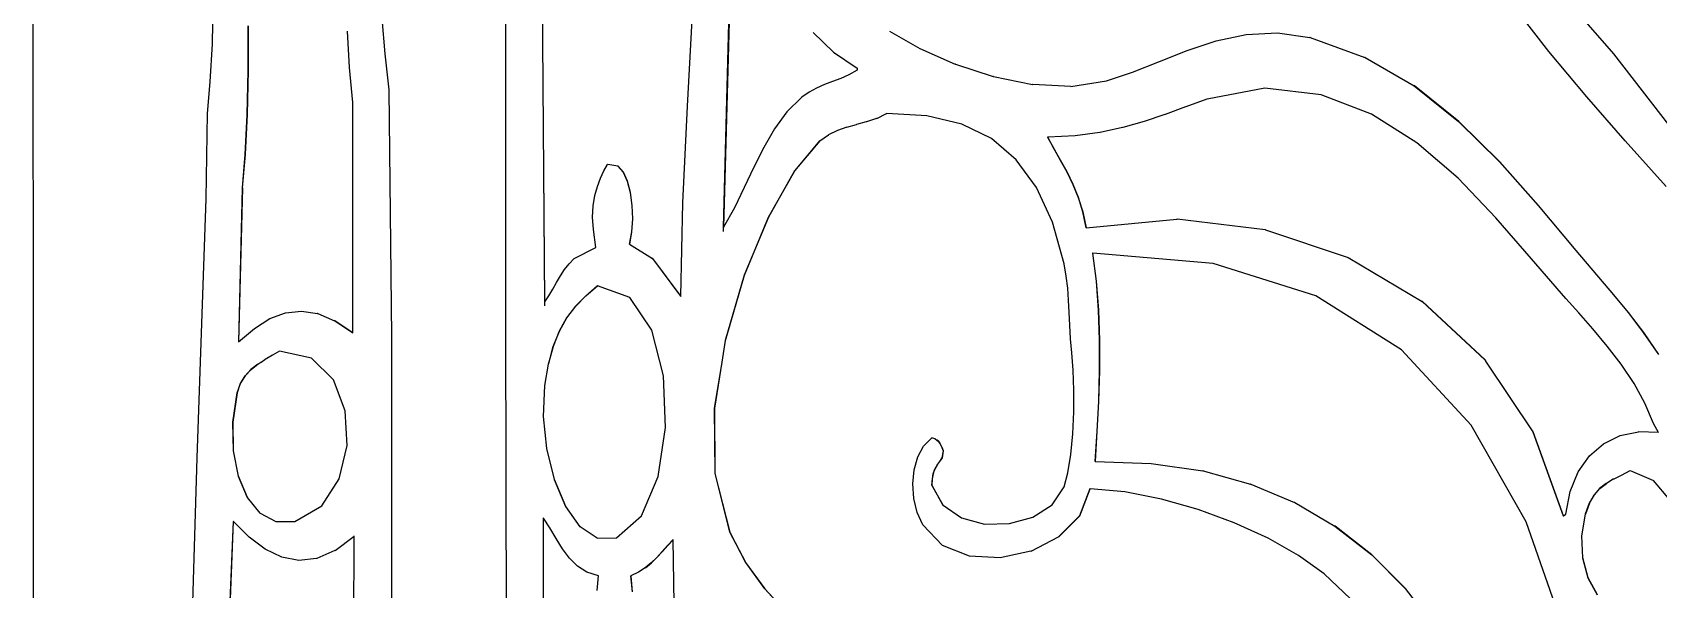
# Model space of a CAD drawing. Header units: inches. Extents: x -343 to 13887, y -13069 to -746.
# Drawn here: x 3665.61 to 3684.22, y -9105.71 to -9099.34 of the extents above; entities that cross this region are included whole.
import ezdxf

# ---------------------------------------------------------------- set-up
doc = ezdxf.new("R2010")
doc.units = ezdxf.units.IN
doc.header["$LTSCALE"] = 17
doc.header["$MEASUREMENT"] = 0

msp = doc.modelspace()

# ---------------------------------------------------------------- linework, layer by layer
for p, q in [((3665.61, -9089.413), (3665.617, -9103.113)), ((3665.62, -9103.113), (3665.612, -9089.413)), ((3671.411, -9094.173), (3671.47, -9102.427)), ((3671.473, -9102.423), (3671.414, -9094.173)), ((3673.518, -9101.574), (3673.62, -9097.843)), ((3673.623, -9097.848), (3673.521, -9101.569)), ((3671.029, -9102.696), (3671.029, -9098.652)), ((3667.669, -9099.473), (3667.679, -9099.005)), ((3673.107, -9100.184), (3673.169, -9099.057)), ((3682.969, -9099.558), (3682.546, -9099.013)), ((3668.077, -9099.268), (3668.077, -9099.779)), ((3668.08, -9099.779), (3668.08, -9099.268)), ((3669.24, -9099.744), (3669.217, -9099.329)), ((3669.608, -9099.181), (3669.643, -9099.588)), ((3669.646, -9099.588), (3669.611, -9099.181)), ((3675.418, -9099.328), (3675.766, -9099.525)), ((3683.366, -9099.193), (3683.707, -9099.585)), ((3683.71, -9099.585), (3683.369, -9099.193)), ((3667.645, -9099.908), (3667.669, -9099.473)), ((3674.545, -9099.341), (3674.78, -9099.569)), ((3675.769, -9099.525), (3675.766, -9099.525)), ((3675.769, -9099.525), (3676.171, -9099.703)), ((3678.828, -9099.548), (3679.159, -9099.439)), ((3679.159, -9099.439), (3679.502, -9099.365)), ((3679.502, -9099.365), (3679.86, -9099.345)), ((3679.863, -9099.345), (3679.86, -9099.345)), ((3679.863, -9099.345), (3680.232, -9099.399)), ((3680.235, -9099.399), (3680.232, -9099.399)), ((3680.235, -9099.399), (3680.863, -9099.627)), ((3669.643, -9099.588), (3669.689, -9100)), ((3669.646, -9099.588), (3669.643, -9099.588)), ((3669.691, -9100), (3669.646, -9099.588)), ((3674.78, -9099.569), (3675.049, -9099.751)), ((3676.174, -9099.703), (3676.171, -9099.703)), ((3676.174, -9099.703), (3676.607, -9099.846)), ((3678.202, -9099.796), (3678.51, -9099.673)), ((3678.51, -9099.673), (3678.828, -9099.548)), ((3680.866, -9099.627), (3680.863, -9099.627)), ((3680.866, -9099.627), (3681.426, -9099.954)), ((3683.403, -9100.08), (3682.969, -9099.558)), ((3683.707, -9099.585), (3684.576, -9100.705)), ((3683.71, -9099.585), (3683.707, -9099.585)), ((3684.579, -9100.705), (3683.71, -9099.585)), ((3668.077, -9099.779), (3668.065, -9100.279)), ((3668.068, -9100.279), (3668.08, -9099.779)), ((3668.08, -9099.779), (3668.077, -9099.779)), ((3669.276, -9100.145), (3669.24, -9099.744)), ((3674.862, -9099.868), (3674.769, -9099.904)), ((3674.956, -9099.826), (3674.862, -9099.868)), ((3675.049, -9099.772), (3674.956, -9099.826)), ((3675.049, -9099.751), (3675.049, -9099.772)), ((3676.61, -9099.846), (3676.607, -9099.846)), ((3676.61, -9099.846), (3677.056, -9099.936)), ((3677.495, -9099.959), (3677.905, -9099.897)), ((3677.905, -9099.897), (3678.202, -9099.796)), ((3667.612, -9100.27), (3667.645, -9099.908)), ((3669.689, -9100), (3669.718, -9102.821)), ((3669.691, -9100), (3669.689, -9100)), ((3669.721, -9102.821), (3669.691, -9100)), ((3674.415, -9100.083), (3674.246, -9100.252)), ((3674.499, -9100.024), (3674.415, -9100.083)), ((3674.586, -9099.978), (3674.499, -9100.024)), ((3674.676, -9099.939), (3674.586, -9099.978)), ((3674.769, -9099.904), (3674.676, -9099.939)), ((3677.059, -9099.936), (3677.056, -9099.936)), ((3677.495, -9099.959), (3677.059, -9099.936)), ((3679.717, -9099.98), (3679.057, -9100.104)), ((3680.361, -9100.057), (3679.717, -9099.98)), ((3680.938, -9100.275), (3680.361, -9100.057)), ((3681.426, -9099.954), (3681.935, -9100.36)), ((3681.429, -9099.954), (3681.426, -9099.954)), ((3681.938, -9100.36), (3681.429, -9099.954)), ((3683.84, -9100.581), (3683.403, -9100.08)), ((3667.597, -9101.245), (3667.612, -9100.27)), ((3669.276, -9102.777), (3669.276, -9100.145)), ((3673.055, -9101.29), (3673.107, -9100.184)), ((3674.246, -9100.252), (3674.104, -9100.446)), ((3675.273, -9100.325), (3675.387, -9100.27)), ((3675.387, -9100.27), (3675.39, -9100.27)), ((3675.848, -9100.295), (3675.39, -9100.27)), ((3678.808, -9100.192), (3678.574, -9100.279)), ((3678.811, -9100.192), (3678.808, -9100.192)), ((3679.054, -9100.104), (3678.811, -9100.192)), ((3679.057, -9100.104), (3679.054, -9100.104)), ((3668.065, -9100.279), (3668.042, -9100.737)), ((3668.045, -9100.737), (3668.068, -9100.279)), ((3668.068, -9100.279), (3668.065, -9100.279)), ((3674.104, -9100.446), (3673.98, -9100.659)), ((3674.93, -9100.427), (3674.825, -9100.463)), ((3674.933, -9100.427), (3674.93, -9100.427)), ((3674.933, -9100.427), (3675.041, -9100.397)), ((3675.043, -9100.397), (3675.041, -9100.397)), ((3675.154, -9100.365), (3675.043, -9100.397)), ((3675.157, -9100.365), (3675.154, -9100.365)), ((3675.27, -9100.325), (3675.157, -9100.365)), ((3675.273, -9100.325), (3675.27, -9100.325)), ((3676.247, -9100.39), (3675.848, -9100.295)), ((3676.587, -9100.557), (3676.247, -9100.39)), ((3678.089, -9100.431), (3677.831, -9100.488)), ((3678.092, -9100.431), (3678.089, -9100.431)), ((3678.334, -9100.36), (3678.092, -9100.431)), ((3678.337, -9100.36), (3678.334, -9100.36)), ((3678.571, -9100.279), (3678.337, -9100.36)), ((3678.574, -9100.279), (3678.571, -9100.279)), ((3681.456, -9100.603), (3680.938, -9100.275)), ((3681.935, -9100.36), (3682.404, -9100.824)), ((3681.938, -9100.36), (3681.935, -9100.36)), ((3682.407, -9100.824), (3681.938, -9100.36)), ((3674.622, -9100.581), (3674.333, -9100.924)), ((3674.336, -9100.924), (3674.624, -9100.581)), ((3674.624, -9100.581), (3674.622, -9100.581)), ((3674.624, -9100.581), (3674.72, -9100.512)), ((3674.722, -9100.512), (3674.72, -9100.512)), ((3674.823, -9100.463), (3674.722, -9100.512)), ((3674.825, -9100.463), (3674.823, -9100.463)), ((3676.871, -9100.798), (3676.587, -9100.557)), ((3677.228, -9100.539), (3677.3, -9100.671)), ((3677.231, -9100.539), (3677.228, -9100.539)), ((3677.544, -9100.525), (3677.231, -9100.539)), ((3677.303, -9100.671), (3677.231, -9100.539)), ((3677.547, -9100.525), (3677.544, -9100.525)), ((3677.829, -9100.488), (3677.547, -9100.525)), ((3677.831, -9100.488), (3677.829, -9100.488)), ((3681.928, -9101.009), (3681.456, -9100.603)), ((3684.31, -9101.103), (3683.84, -9100.581)), ((3668.042, -9100.737), (3668.01, -9101.12)), ((3668.013, -9101.12), (3668.045, -9100.737)), ((3668.045, -9100.737), (3668.042, -9100.737)), ((3673.98, -9100.659), (3673.868, -9100.885)), ((3677.102, -9101.116), (3676.871, -9100.798)), ((3677.3, -9100.671), (3677.375, -9100.803)), ((3677.303, -9100.671), (3677.3, -9100.671)), ((3677.378, -9100.803), (3677.303, -9100.671)), ((3677.375, -9100.803), (3677.449, -9100.938)), ((3677.378, -9100.803), (3677.375, -9100.803)), ((3677.452, -9100.938), (3677.378, -9100.803)), ((3682.404, -9100.824), (3682.846, -9101.323)), ((3682.407, -9100.824), (3682.404, -9100.824)), ((3682.849, -9101.323), (3682.407, -9100.824)), ((3672.076, -9101.104), (3672.112, -9101.011)), ((3672.112, -9101.011), (3672.151, -9100.926)), ((3672.151, -9100.926), (3672.192, -9100.851)), ((3672.195, -9100.851), (3672.192, -9100.851)), ((3672.31, -9100.871), (3672.195, -9100.851)), ((3672.313, -9100.871), (3672.31, -9100.871)), ((3672.31, -9100.871), (3672.37, -9100.939)), ((3672.373, -9100.939), (3672.313, -9100.871)), ((3672.373, -9100.939), (3672.37, -9100.939)), ((3672.37, -9100.939), (3672.418, -9101.043)), ((3672.421, -9101.043), (3672.373, -9100.939)), ((3673.868, -9100.885), (3673.758, -9101.117)), ((3674.333, -9100.924), (3674.033, -9101.455)), ((3674.036, -9101.455), (3674.336, -9100.924)), ((3674.336, -9100.924), (3674.333, -9100.924)), ((3677.449, -9100.938), (3677.519, -9101.08)), ((3677.452, -9100.938), (3677.449, -9100.938)), ((3677.522, -9101.08), (3677.452, -9100.938)), ((3682.362, -9101.463), (3681.928, -9101.009)), ((3668.01, -9101.12), (3667.966, -9102.883)), ((3668.013, -9101.12), (3667.969, -9102.88)), ((3668.013, -9101.12), (3668.01, -9101.12)), ((3672.047, -9101.209), (3672.076, -9101.104)), ((3672.421, -9101.043), (3672.418, -9101.043)), ((3672.418, -9101.043), (3672.452, -9101.174)), ((3672.455, -9101.174), (3672.421, -9101.043)), ((3672.455, -9101.174), (3672.452, -9101.174)), ((3672.452, -9101.174), (3672.472, -9101.32)), ((3672.475, -9101.32), (3672.455, -9101.174)), ((3673.758, -9101.117), (3673.644, -9101.35)), ((3677.284, -9101.513), (3677.102, -9101.116)), ((3677.519, -9101.08), (3677.581, -9101.232)), ((3677.522, -9101.08), (3677.519, -9101.08)), ((3677.584, -9101.232), (3677.522, -9101.08)), ((3667.494, -9104.21), (3667.597, -9101.245)), ((3672.021, -9101.454), (3672.028, -9101.325)), ((3672.028, -9101.325), (3672.047, -9101.209)), ((3672.475, -9101.32), (3672.472, -9101.32)), ((3672.472, -9101.32), (3672.477, -9101.474)), ((3672.48, -9101.474), (3672.475, -9101.32)), ((3673.031, -9102.361), (3673.055, -9101.29)), ((3673.644, -9101.35), (3673.521, -9101.569)), ((3677.581, -9101.232), (3677.633, -9101.396)), ((3677.584, -9101.232), (3677.581, -9101.232)), ((3677.635, -9101.396), (3677.584, -9101.232)), ((3682.846, -9101.323), (3683.276, -9101.837)), ((3682.849, -9101.323), (3682.846, -9101.323)), ((3683.279, -9101.837), (3682.849, -9101.323)), ((3672.03, -9101.597), (3672.021, -9101.454)), ((3672.477, -9101.474), (3672.467, -9101.625)), ((3672.47, -9101.625), (3672.48, -9101.474)), ((3672.48, -9101.474), (3672.477, -9101.474)), ((3673.521, -9101.569), (3673.518, -9101.574)), ((3674.033, -9101.455), (3673.757, -9102.12)), ((3673.76, -9102.12), (3674.036, -9101.455)), ((3674.036, -9101.455), (3674.033, -9101.455)), ((3677.419, -9101.991), (3677.284, -9101.513)), ((3677.633, -9101.396), (3677.67, -9101.576)), ((3677.635, -9101.396), (3677.633, -9101.396)), ((3677.673, -9101.576), (3677.635, -9101.396)), ((3677.673, -9101.576), (3678.71, -9101.48)), ((3678.713, -9101.48), (3678.71, -9101.48)), ((3678.71, -9101.48), (3678.711, -9101.481)), ((3678.713, -9101.48), (3678.711, -9101.481)), ((3679.721, -9101.599), (3678.713, -9101.48)), ((3682.77, -9101.932), (3682.362, -9101.463)), ((3672.059, -9101.804), (3672.03, -9101.597)), ((3672.467, -9101.625), (3672.442, -9101.763)), ((3672.445, -9101.763), (3672.47, -9101.625)), ((3672.47, -9101.625), (3672.467, -9101.625)), ((3673.518, -9101.574), (3673.517, -9101.576)), ((3673.517, -9101.576), (3673.517, -9101.618)), ((3673.518, -9101.576), (3673.517, -9101.576)), ((3677.67, -9101.576), (3677.673, -9101.576)), ((3679.724, -9101.599), (3679.721, -9101.599)), ((3679.724, -9101.599), (3680.669, -9101.917)), ((3671.751, -9101.988), (3671.809, -9101.929)), ((3671.809, -9101.929), (3672.059, -9101.804)), ((3672.445, -9101.763), (3672.442, -9101.763)), ((3672.445, -9101.763), (3672.707, -9101.929)), ((3672.71, -9101.929), (3672.707, -9101.929)), ((3672.707, -9101.929), (3673.031, -9102.364)), ((3673.031, -9102.361), (3672.71, -9101.929)), ((3677.743, -9101.867), (3677.786, -9102.186)), ((3677.746, -9101.867), (3677.743, -9101.867)), ((3677.788, -9102.186), (3677.746, -9101.867)), ((3679.126, -9101.987), (3677.746, -9101.867)), ((3680.671, -9101.917), (3680.669, -9101.917)), ((3680.671, -9101.917), (3681.518, -9102.419)), ((3683.162, -9102.385), (3682.77, -9101.932)), ((3683.276, -9101.837), (3683.707, -9102.344)), ((3683.279, -9101.837), (3683.276, -9101.837)), ((3683.71, -9102.344), (3683.279, -9101.837)), ((3671.608, -9102.203), (3671.652, -9102.127)), ((3671.652, -9102.127), (3671.699, -9102.055)), ((3671.699, -9102.055), (3671.751, -9101.988)), ((3673.757, -9102.12), (3673.539, -9102.866)), ((3673.542, -9102.866), (3673.76, -9102.12)), ((3673.76, -9102.12), (3673.757, -9102.12)), ((3677.444, -9102.129), (3677.419, -9101.991)), ((3677.46, -9102.266), (3677.444, -9102.129)), ((3680.301, -9102.356), (3679.126, -9101.987)), ((3671.519, -9102.355), (3671.564, -9102.28)), ((3671.564, -9102.28), (3671.608, -9102.203)), ((3672.074, -9102.24), (3671.942, -9102.355)), ((3671.945, -9102.355), (3672.077, -9102.24)), ((3672.077, -9102.24), (3672.074, -9102.24)), ((3672.447, -9102.374), (3672.077, -9102.24)), ((3677.47, -9102.404), (3677.46, -9102.266)), ((3677.788, -9102.186), (3677.786, -9102.186)), ((3677.786, -9102.186), (3677.811, -9102.519)), ((3677.814, -9102.519), (3677.788, -9102.186)), ((3671.47, -9102.427), (3671.473, -9102.423)), ((3671.47, -9102.427), (3671.47, -9102.468)), ((3671.473, -9102.423), (3671.519, -9102.355)), ((3671.825, -9102.475), (3671.724, -9102.608)), ((3671.727, -9102.608), (3671.828, -9102.475)), ((3671.942, -9102.355), (3671.825, -9102.475)), ((3671.828, -9102.475), (3671.825, -9102.475)), ((3671.828, -9102.475), (3671.945, -9102.355)), ((3671.945, -9102.355), (3671.942, -9102.355)), ((3672.699, -9102.747), (3672.447, -9102.374)), ((3673.031, -9102.364), (3673.031, -9102.361)), ((3677.477, -9102.546), (3677.47, -9102.404)), ((3681.28, -9102.972), (3680.301, -9102.356)), ((3681.518, -9102.419), (3682.235, -9103.089)), ((3681.521, -9102.419), (3681.518, -9102.419)), ((3682.238, -9103.089), (3681.521, -9102.419)), ((3683.311, -9102.551), (3683.162, -9102.385)), ((3683.707, -9102.344), (3683.876, -9102.546)), ((3683.71, -9102.344), (3683.707, -9102.344)), ((3683.879, -9102.546), (3683.71, -9102.344)), ((3668.149, -9102.728), (3668.328, -9102.616)), ((3668.328, -9102.616), (3668.506, -9102.549)), ((3668.506, -9102.549), (3668.687, -9102.529)), ((3668.69, -9102.529), (3668.687, -9102.529)), ((3668.69, -9102.529), (3668.688, -9102.529)), ((3668.69, -9102.529), (3668.873, -9102.559)), ((3668.876, -9102.559), (3668.873, -9102.559)), ((3668.876, -9102.559), (3669.068, -9102.641)), ((3669.071, -9102.641), (3669.068, -9102.641)), ((3669.276, -9102.777), (3669.071, -9102.641)), ((3669.071, -9102.641), (3669.276, -9102.779)), ((3671.724, -9102.608), (3671.639, -9102.759)), ((3671.641, -9102.759), (3671.727, -9102.608)), ((3671.727, -9102.608), (3671.724, -9102.608)), ((3677.483, -9102.692), (3677.477, -9102.546)), ((3677.814, -9102.519), (3677.811, -9102.519)), ((3677.811, -9102.519), (3677.822, -9102.862)), ((3677.825, -9102.862), (3677.814, -9102.519)), ((3683.472, -9102.733), (3683.311, -9102.551)), ((3683.876, -9102.546), (3684.051, -9102.775)), ((3683.879, -9102.546), (3683.876, -9102.546)), ((3684.053, -9102.775), (3683.879, -9102.546)), ((3667.969, -9102.88), (3668.149, -9102.728)), ((3669.276, -9102.779), (3669.276, -9102.777)), ((3669.721, -9102.821), (3669.718, -9102.821)), ((3669.718, -9102.821), (3669.718, -9103.113)), ((3669.721, -9103.113), (3669.721, -9102.821)), ((3671.043, -9109.996), (3671.029, -9102.696)), ((3671.639, -9102.759), (3671.568, -9102.934)), ((3671.571, -9102.934), (3671.641, -9102.759)), ((3671.641, -9102.759), (3671.639, -9102.759)), ((3672.833, -9103.272), (3672.699, -9102.747)), ((3673.539, -9102.866), (3673.5, -9103.113)), ((3673.503, -9103.113), (3673.542, -9102.866)), ((3673.542, -9102.866), (3673.539, -9102.866)), ((3677.493, -9102.846), (3677.483, -9102.692)), ((3677.508, -9103.007), (3677.493, -9102.846)), ((3677.825, -9102.862), (3677.822, -9102.862)), ((3677.822, -9102.862), (3677.822, -9103.113)), ((3677.825, -9103.113), (3677.825, -9102.862)), ((3683.636, -9102.93), (3683.472, -9102.733)), ((3684.051, -9102.775), (3684.223, -9103.025)), ((3684.053, -9102.775), (3684.051, -9102.775)), ((3684.226, -9103.025), (3684.053, -9102.775)), ((3667.966, -9102.883), (3667.969, -9102.88)), ((3668.355, -9103.035), (3668.273, -9103.084)), ((3668.358, -9103.035), (3668.355, -9103.035)), ((3668.437, -9102.987), (3668.358, -9103.035)), ((3668.804, -9103.07), (3668.437, -9102.987)), ((3671.568, -9102.934), (3671.519, -9103.113)), ((3671.522, -9103.113), (3671.571, -9102.934)), ((3671.571, -9102.934), (3671.568, -9102.934)), ((3677.524, -9103.205), (3677.508, -9103.007)), ((3682.078, -9103.834), (3681.28, -9102.972)), ((3683.796, -9103.139), (3683.636, -9102.93)), ((3665.617, -9103.113), (3665.62, -9103.113)), ((3665.617, -9103.113), (3665.624, -9114.766)), ((3665.627, -9114.755), (3665.62, -9103.113)), ((3668.11, -9103.197), (3668.042, -9103.269)), ((3668.045, -9103.269), (3668.113, -9103.197)), ((3668.188, -9103.137), (3668.11, -9103.197)), ((3668.113, -9103.197), (3668.11, -9103.197)), ((3668.113, -9103.197), (3668.19, -9103.137)), ((3668.19, -9103.137), (3668.188, -9103.137)), ((3668.19, -9103.137), (3668.225, -9103.113)), ((3668.225, -9103.113), (3668.228, -9103.113)), ((3668.228, -9103.113), (3668.27, -9103.084)), ((3668.273, -9103.084), (3668.27, -9103.084)), ((3669.054, -9103.317), (3668.804, -9103.07)), ((3669.718, -9103.113), (3669.721, -9103.113)), ((3669.718, -9103.113), (3669.718, -9105.641)), ((3669.721, -9105.641), (3669.721, -9103.113)), ((3671.512, -9103.139), (3671.47, -9103.381)), ((3671.473, -9103.381), (3671.515, -9103.139)), ((3671.519, -9103.113), (3671.512, -9103.139)), ((3671.515, -9103.139), (3671.512, -9103.139)), ((3671.515, -9103.139), (3671.522, -9103.113)), ((3671.519, -9103.113), (3671.522, -9103.113)), ((3673.5, -9103.113), (3673.415, -9103.64)), ((3673.418, -9103.64), (3673.503, -9103.113)), ((3673.5, -9103.113), (3673.503, -9103.113)), ((3677.531, -9103.435), (3677.524, -9103.205)), ((3677.822, -9103.21), (3677.812, -9103.561)), ((3677.815, -9103.561), (3677.825, -9103.21)), ((3677.822, -9103.113), (3677.825, -9103.113)), ((3677.822, -9103.113), (3677.822, -9103.21)), ((3677.825, -9103.21), (3677.822, -9103.21)), ((3677.825, -9103.21), (3677.825, -9103.113)), ((3682.238, -9103.089), (3682.235, -9103.089)), ((3682.235, -9103.089), (3682.251, -9103.113)), ((3682.253, -9103.113), (3682.238, -9103.089)), ((3682.251, -9103.113), (3682.253, -9103.113)), ((3682.251, -9103.113), (3682.785, -9103.913)), ((3682.788, -9103.913), (3682.253, -9103.113)), ((3683.943, -9103.358), (3683.796, -9103.139)), ((3667.988, -9103.357), (3667.951, -9103.464)), ((3667.954, -9103.464), (3667.991, -9103.357)), ((3668.042, -9103.269), (3667.988, -9103.357)), ((3667.991, -9103.357), (3667.988, -9103.357)), ((3667.991, -9103.357), (3668.045, -9103.269)), ((3668.045, -9103.269), (3668.042, -9103.269)), ((3669.189, -9103.67), (3669.054, -9103.317)), ((3671.47, -9103.381), (3671.455, -9103.735)), ((3671.458, -9103.735), (3671.473, -9103.381)), ((3671.473, -9103.381), (3671.47, -9103.381)), ((3672.855, -9103.86), (3672.833, -9103.272)), ((3677.529, -9103.683), (3677.531, -9103.435)), ((3684.068, -9103.584), (3683.943, -9103.358)), ((3667.951, -9103.464), (3667.902, -9103.802)), ((3667.904, -9103.802), (3667.954, -9103.464)), ((3667.954, -9103.464), (3667.951, -9103.464)), ((3677.812, -9103.561), (3677.795, -9103.909)), ((3677.798, -9103.909), (3677.815, -9103.561)), ((3677.815, -9103.561), (3677.812, -9103.561)), ((3684.164, -9103.816), (3684.068, -9103.584)), ((3667.902, -9103.802), (3667.907, -9104.127)), ((3667.904, -9103.802), (3667.902, -9103.802)), ((3667.91, -9104.127), (3667.904, -9103.802)), ((3669.211, -9104.068), (3669.189, -9103.67)), ((3671.458, -9103.735), (3671.455, -9103.735)), ((3671.455, -9103.735), (3671.494, -9104.104)), ((3671.496, -9104.104), (3671.458, -9103.735)), ((3673.415, -9103.64), (3673.421, -9104.389)), ((3673.418, -9103.64), (3673.415, -9103.64)), ((3673.424, -9104.389), (3673.418, -9103.64)), ((3677.517, -9103.934), (3677.529, -9103.683)), ((3672.77, -9104.423), (3672.855, -9103.86)), ((3675.811, -9104.074), (3675.903, -9103.982)), ((3675.906, -9103.982), (3675.903, -9103.982)), ((3675.938, -9103.993), (3675.906, -9103.982)), ((3675.941, -9103.993), (3675.938, -9103.993)), ((3675.941, -9103.993), (3675.963, -9104.006)), ((3677.496, -9104.171), (3677.517, -9103.934)), ((3677.795, -9103.909), (3677.773, -9104.252)), ((3677.776, -9104.252), (3677.798, -9103.909)), ((3677.798, -9103.909), (3677.795, -9103.909)), ((3682.707, -9104.941), (3682.078, -9103.834)), ((3682.785, -9103.913), (3683.133, -9104.874)), ((3682.788, -9103.913), (3682.785, -9103.913)), ((3683.135, -9104.872), (3682.788, -9103.913)), ((3683.595, -9104.047), (3683.784, -9103.954)), ((3683.784, -9103.954), (3683.995, -9103.911)), ((3683.998, -9103.911), (3683.995, -9103.911)), ((3684.223, -9103.92), (3683.998, -9103.911)), ((3684.223, -9103.92), (3684.164, -9103.816)), ((3667.907, -9104.127), (3667.963, -9104.419)), ((3667.91, -9104.127), (3667.907, -9104.127)), ((3667.966, -9104.419), (3667.91, -9104.127)), ((3669.12, -9104.451), (3669.211, -9104.068)), ((3671.496, -9104.104), (3671.494, -9104.104)), ((3671.494, -9104.104), (3671.581, -9104.458)), ((3671.584, -9104.458), (3671.496, -9104.104)), ((3675.744, -9104.199), (3675.811, -9104.074)), ((3675.966, -9104.006), (3675.963, -9104.006)), ((3675.963, -9104.006), (3675.982, -9104.021)), ((3675.984, -9104.021), (3675.966, -9104.006)), ((3675.984, -9104.021), (3675.982, -9104.021)), ((3675.982, -9104.021), (3675.995, -9104.04)), ((3675.998, -9104.04), (3675.984, -9104.021)), ((3675.995, -9104.04), (3676.007, -9104.063)), ((3675.998, -9104.04), (3675.995, -9104.04)), ((3676.009, -9104.063), (3675.998, -9104.04)), ((3676.009, -9104.063), (3676.007, -9104.063)), ((3676.007, -9104.063), (3676.019, -9104.092)), ((3676.022, -9104.092), (3676.009, -9104.063)), ((3676.022, -9104.092), (3676.019, -9104.092)), ((3676.019, -9104.092), (3676.035, -9104.127)), ((3676.035, -9104.127), (3676.021, -9104.21)), ((3676.038, -9104.127), (3676.022, -9104.092)), ((3676.023, -9104.21), (3676.038, -9104.127)), ((3676.038, -9104.127), (3676.035, -9104.127)), ((3677.463, -9104.379), (3677.496, -9104.171)), ((3683.433, -9104.187), (3683.595, -9104.047)), ((3667.435, -9106.222), (3667.494, -9104.21)), ((3675.687, -9104.507), (3675.703, -9104.346)), ((3675.703, -9104.346), (3675.744, -9104.199)), ((3675.932, -9104.349), (3675.918, -9104.392)), ((3675.921, -9104.392), (3675.935, -9104.349)), ((3675.95, -9104.314), (3675.932, -9104.349)), ((3675.935, -9104.349), (3675.932, -9104.349)), ((3675.935, -9104.349), (3675.953, -9104.314)), ((3675.971, -9104.283), (3675.95, -9104.314)), ((3675.953, -9104.314), (3675.95, -9104.314)), ((3675.953, -9104.314), (3675.973, -9104.283)), ((3675.994, -9104.25), (3675.971, -9104.283)), ((3675.973, -9104.283), (3675.971, -9104.283)), ((3675.973, -9104.283), (3675.997, -9104.25)), ((3676.021, -9104.21), (3675.994, -9104.25)), ((3675.997, -9104.25), (3675.994, -9104.25)), ((3675.997, -9104.25), (3676.023, -9104.21)), ((3676.023, -9104.21), (3676.021, -9104.21)), ((3677.776, -9104.252), (3677.773, -9104.252)), ((3677.776, -9104.252), (3678.414, -9104.272)), ((3678.416, -9104.272), (3678.414, -9104.272)), ((3678.416, -9104.272), (3679.007, -9104.359)), ((3679.01, -9104.359), (3679.007, -9104.359)), ((3679.01, -9104.359), (3679.554, -9104.509)), ((3683.303, -9104.37), (3683.433, -9104.187)), ((3683.801, -9104.407), (3683.899, -9104.355)), ((3683.899, -9104.355), (3684.165, -9104.468)), ((3667.963, -9104.419), (3668.066, -9104.663)), ((3667.966, -9104.419), (3667.963, -9104.419)), ((3668.069, -9104.663), (3667.966, -9104.419)), ((3668.921, -9104.76), (3669.12, -9104.451)), ((3671.584, -9104.458), (3671.581, -9104.458)), ((3671.581, -9104.458), (3671.71, -9104.766)), ((3671.713, -9104.766), (3671.584, -9104.458)), ((3672.581, -9104.874), (3672.77, -9104.423)), ((3673.421, -9104.389), (3673.591, -9105.06)), ((3673.424, -9104.389), (3673.421, -9104.389)), ((3673.594, -9105.06), (3673.424, -9104.389)), ((3675.698, -9104.673), (3675.687, -9104.507)), ((3675.908, -9104.448), (3675.903, -9104.521)), ((3675.906, -9104.521), (3675.903, -9104.521)), ((3675.903, -9104.521), (3676.03, -9104.75)), ((3675.906, -9104.521), (3675.911, -9104.448)), ((3676.033, -9104.75), (3675.906, -9104.521)), ((3675.918, -9104.392), (3675.908, -9104.448)), ((3675.911, -9104.448), (3675.908, -9104.448)), ((3675.911, -9104.448), (3675.921, -9104.392)), ((3675.921, -9104.392), (3675.918, -9104.392)), ((3677.282, -9104.745), (3677.419, -9104.542)), ((3677.419, -9104.542), (3677.463, -9104.379)), ((3679.557, -9104.509), (3679.554, -9104.509)), ((3679.557, -9104.509), (3680.058, -9104.72)), ((3683.211, -9104.593), (3683.303, -9104.37)), ((3683.623, -9104.503), (3683.549, -9104.56)), ((3683.552, -9104.56), (3683.626, -9104.503)), ((3683.626, -9104.503), (3683.623, -9104.503)), ((3683.706, -9104.454), (3683.626, -9104.503)), ((3683.709, -9104.454), (3683.706, -9104.454)), ((3683.709, -9104.454), (3683.798, -9104.407)), ((3683.801, -9104.407), (3683.798, -9104.407)), ((3684.352, -9104.688), (3684.165, -9104.468)), ((3668.069, -9104.663), (3668.066, -9104.663)), ((3668.066, -9104.663), (3668.211, -9104.842)), ((3668.214, -9104.842), (3668.069, -9104.663)), ((3675.735, -9104.833), (3675.698, -9104.673)), ((3677.714, -9104.563), (3677.594, -9104.873)), ((3677.597, -9104.873), (3677.717, -9104.563)), ((3677.717, -9104.563), (3677.714, -9104.563)), ((3678.114, -9104.599), (3677.717, -9104.563)), ((3678.532, -9104.681), (3678.114, -9104.599)), ((3678.955, -9104.8), (3678.532, -9104.681)), ((3680.061, -9104.72), (3680.058, -9104.72)), ((3680.061, -9104.72), (3680.519, -9104.991)), ((3683.162, -9104.853), (3683.211, -9104.593)), ((3683.429, -9104.728), (3683.383, -9104.853)), ((3683.432, -9104.728), (3683.386, -9104.853)), ((3683.485, -9104.633), (3683.429, -9104.728)), ((3683.432, -9104.728), (3683.429, -9104.728)), ((3683.432, -9104.728), (3683.488, -9104.633)), ((3683.549, -9104.56), (3683.485, -9104.633)), ((3683.488, -9104.633), (3683.485, -9104.633)), ((3683.488, -9104.633), (3683.552, -9104.56)), ((3683.552, -9104.56), (3683.549, -9104.56)), ((3668.214, -9104.842), (3668.211, -9104.842)), ((3668.214, -9104.842), (3668.395, -9104.939)), ((3668.614, -9104.936), (3668.921, -9104.76)), ((3671.456, -9104.895), (3671.456, -9111.178)), ((3671.458, -9104.899), (3671.456, -9104.895)), ((3671.458, -9111.177), (3671.458, -9104.899)), ((3671.532, -9105.011), (3671.458, -9104.899)), ((3671.71, -9104.766), (3671.876, -9104.999)), ((3671.713, -9104.766), (3671.71, -9104.766)), ((3671.879, -9104.999), (3671.713, -9104.766)), ((3672.295, -9105.123), (3672.581, -9104.874)), ((3675.8, -9104.977), (3675.735, -9104.833)), ((3676.033, -9104.75), (3676.03, -9104.75)), ((3676.033, -9104.75), (3676.244, -9104.897)), ((3676.246, -9104.897), (3676.244, -9104.897)), ((3676.246, -9104.897), (3676.509, -9104.966)), ((3676.793, -9104.961), (3677.062, -9104.886)), ((3677.062, -9104.886), (3677.282, -9104.745)), ((3677.594, -9104.873), (3677.356, -9105.113)), ((3677.359, -9105.113), (3677.597, -9104.873)), ((3677.597, -9104.873), (3677.594, -9104.873)), ((3679.367, -9104.952), (3678.955, -9104.8)), ((3683.133, -9104.874), (3683.135, -9104.872)), ((3683.135, -9104.872), (3683.162, -9104.853)), ((3683.383, -9104.853), (3683.341, -9105.103)), ((3683.344, -9105.103), (3683.386, -9104.853)), ((3683.386, -9104.853), (3683.383, -9104.853)), ((3667.907, -9104.936), (3667.715, -9109.747)), ((3667.718, -9109.747), (3667.909, -9104.939)), ((3667.909, -9104.939), (3667.907, -9104.936)), ((3668.088, -9105.115), (3667.909, -9104.939)), ((3668.395, -9104.939), (3668.614, -9104.936)), ((3669.073, -9105.268), (3669.291, -9105.104)), ((3669.288, -9107.088), (3669.291, -9105.104)), ((3669.291, -9105.104), (3669.291, -9105.102)), ((3671.604, -9105.131), (3671.532, -9105.011)), ((3671.879, -9104.999), (3671.876, -9104.999)), ((3672.073, -9105.128), (3671.879, -9104.999)), ((3673.594, -9105.06), (3673.591, -9105.06)), ((3673.591, -9105.06), (3673.772, -9105.405)), ((3673.775, -9105.405), (3673.594, -9105.06)), ((3676.025, -9105.211), (3675.8, -9104.977)), ((3676.509, -9104.966), (3676.793, -9104.961)), ((3679.754, -9105.129), (3679.367, -9104.952)), ((3680.519, -9104.991), (3680.94, -9105.32)), ((3680.522, -9104.991), (3680.519, -9104.991)), ((3680.943, -9105.32), (3680.522, -9104.991)), ((3683.182, -9106.29), (3682.707, -9104.941)), ((3683.341, -9105.103), (3683.355, -9105.352)), ((3683.344, -9105.103), (3683.341, -9105.103)), ((3683.357, -9105.352), (3683.344, -9105.103)), ((3668.273, -9105.253), (3668.088, -9105.115)), ((3668.462, -9105.345), (3668.273, -9105.253)), ((3669.071, -9105.268), (3668.863, -9105.359)), ((3669.073, -9105.268), (3669.071, -9105.268)), ((3671.677, -9105.249), (3671.604, -9105.131)), ((3671.757, -9105.357), (3671.677, -9105.249)), ((3672.073, -9105.128), (3672.295, -9105.123)), ((3672.817, -9105.282), (3672.756, -9105.349)), ((3672.758, -9105.349), (3672.82, -9105.282)), ((3672.879, -9105.213), (3672.817, -9105.282)), ((3672.82, -9105.282), (3672.817, -9105.282)), ((3672.82, -9105.282), (3672.882, -9105.213)), ((3672.943, -9105.143), (3672.879, -9105.213)), ((3672.882, -9105.213), (3672.879, -9105.213)), ((3672.882, -9105.213), (3672.943, -9105.146)), ((3672.943, -9105.146), (3672.943, -9105.143)), ((3672.96, -9106.172), (3672.943, -9105.146)), ((3676.334, -9105.333), (3676.025, -9105.211)), ((3677.039, -9105.276), (3676.688, -9105.352)), ((3677.042, -9105.276), (3677.039, -9105.276)), ((3677.042, -9105.276), (3677.356, -9105.113)), ((3677.359, -9105.113), (3677.356, -9105.113)), ((3680.101, -9105.327), (3679.754, -9105.129)), ((3668.657, -9105.382), (3668.462, -9105.345)), ((3668.66, -9105.382), (3668.657, -9105.382)), ((3668.659, -9105.382), (3668.66, -9105.382)), ((3668.86, -9105.359), (3668.66, -9105.382)), ((3668.863, -9105.359), (3668.86, -9105.359)), ((3671.848, -9105.449), (3671.757, -9105.357)), ((3671.957, -9105.518), (3671.848, -9105.449)), ((3672.622, -9105.468), (3672.547, -9105.518)), ((3672.691, -9105.411), (3672.622, -9105.468)), ((3672.625, -9105.468), (3672.622, -9105.468)), ((3672.625, -9105.468), (3672.694, -9105.411)), ((3672.756, -9105.349), (3672.691, -9105.411)), ((3672.694, -9105.411), (3672.691, -9105.411)), ((3672.694, -9105.411), (3672.758, -9105.349)), ((3672.758, -9105.349), (3672.756, -9105.349)), ((3673.772, -9105.405), (3673.991, -9105.706)), ((3673.775, -9105.405), (3673.772, -9105.405)), ((3673.994, -9105.706), (3673.775, -9105.405)), ((3676.688, -9105.352), (3676.334, -9105.333)), ((3680.394, -9105.537), (3680.101, -9105.327)), ((3680.943, -9105.32), (3680.94, -9105.32)), ((3680.94, -9105.32), (3681.322, -9105.703)), ((3681.325, -9105.703), (3680.943, -9105.32)), ((3683.357, -9105.352), (3683.355, -9105.352)), ((3683.355, -9105.352), (3683.416, -9105.581)), ((3683.419, -9105.581), (3683.357, -9105.352)), ((3669.718, -9105.641), (3669.689, -9109.519)), ((3669.691, -9109.519), (3669.721, -9105.641)), ((3669.721, -9105.641), (3669.718, -9105.641)), ((3672.089, -9105.558), (3671.957, -9105.518)), ((3672.074, -9105.728), (3672.089, -9105.558)), ((3672.457, -9105.558), (3672.475, -9105.744)), ((3672.46, -9105.558), (3672.457, -9105.558)), ((3672.545, -9105.518), (3672.46, -9105.558)), ((3672.478, -9105.744), (3672.46, -9105.558)), ((3672.547, -9105.518), (3672.545, -9105.518)), ((3680.924, -9106.035), (3680.394, -9105.537)), ((3683.416, -9105.581), (3683.521, -9105.775)), ((3683.419, -9105.581), (3683.416, -9105.581)), ((3683.524, -9105.775), (3683.419, -9105.581)), ((3673.991, -9105.706), (3674.238, -9105.974)), ((3673.994, -9105.706), (3673.991, -9105.706)), ((3674.241, -9105.974), (3673.994, -9105.706)), ((3681.325, -9105.703), (3681.322, -9105.703)), ((3681.322, -9105.703), (3681.476, -9105.903)), ((3681.479, -9105.903), (3681.325, -9105.703))]:
    msp.add_line(p, q)

doc.saveas('drawing.dxf')
